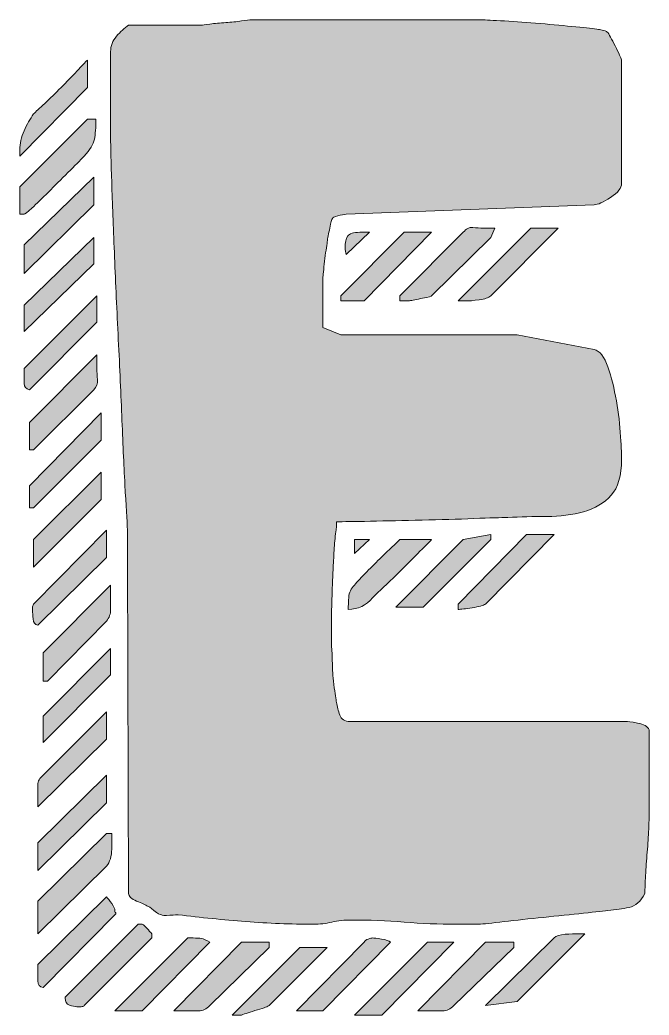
# Model space of a CAD drawing. Header units: inches. Extents: x 61 to 439, y -460 to -39.
# Drawn here: x 303.1 to 366.9, y -449.7 to -348.9 of the extents above; entities that cross this region are included whole.
import ezdxf

# ---------------------------------------------------------------- set-up
doc = ezdxf.new("R2010")
doc.units = ezdxf.units.IN
doc.header["$MEASUREMENT"] = 0
doc.layers.add('Layer 1', color=7, linetype='Continuous')

# ---------------------------------------------------------------- blocks, each defined once
blk = doc.blocks.new('block 3')
at = {"layer": 'Layer 1', "true_color": 0x0b0b0b}
h = blk.add_hatch(color=28, dxfattribs=at)
h.dxf.hatch_style = 2
edge = h.paths.add_edge_path()
edge.add_spline(control_points=[(309.97, -355.74), (309.97, -355.74), (303.12, -362.69), (303.12, -362.69), (303.12, -362.69), (303.12, -362.05), (303.12, -362.05), (303.12, -361.41), (303.26, -360.77), (303.55, -360.12), (303.84, -359.48), (304.16, -358.91), (304.51, -358.41), (304.73, -358.2), (305.1, -357.84), (305.64, -357.34), (306.17, -356.84), (306.72, -356.31), (307.3, -355.74), (307.87, -355.17), (308.4, -354.61), (308.9, -354.08), (309.4, -353.54), (309.76, -353.17), (309.97, -352.96), (309.97, -352.96), (309.97, -355.74), (309.97, -355.74)], knot_values=[0, 0, 0, 0, 1, 1, 1, 2, 2, 2, 3, 3, 3, 4, 4, 4, 5, 5, 5, 6, 6, 6, 7, 7, 7, 8, 8, 8, 9, 9, 9, 9], degree=3, periodic=1)
edge = h.paths.add_edge_path()
edge.add_spline(control_points=[(309.97, -358.95), (309.97, -358.95), (310.83, -358.95), (310.83, -358.95), (310.83, -359.8), (310.77, -360.48), (310.67, -360.98), (310.56, -361.48), (310.22, -362.05), (309.65, -362.69), (309.22, -363.12), (308.67, -363.67), (307.99, -364.35), (307.31, -365.03), (306.65, -365.69), (306.01, -366.33), (305.37, -366.97), (304.82, -367.51), (304.35, -367.94), (303.89, -368.36), (303.62, -368.58), (303.55, -368.58), (303.55, -368.58), (303.12, -368.58), (303.12, -368.58), (303.12, -368.58), (303.12, -365.8), (303.12, -365.8), (303.12, -365.8), (309.97, -358.95), (309.97, -358.95)], knot_values=[0, 0, 0, 0, 1, 1, 1, 2, 2, 2, 3, 3, 3, 4, 4, 4, 5, 5, 5, 6, 6, 6, 7, 7, 7, 8, 8, 8, 9, 9, 9, 10, 10, 10, 10], degree=3, periodic=1)
h.paths.add_polyline_path([(310.61, -364.83), (310.61, -367.61), (303.55, -374.57), (303.55, -371.68)])
h.paths.add_polyline_path([(310.61, -370.93), (310.61, -373.61), (303.55, -380.45), (303.55, -377.78)])
edge = h.paths.add_edge_path()
edge.add_spline(control_points=[(303.55, -384.2), (303.55, -384.2), (310.93, -376.82), (310.93, -376.82), (310.93, -376.82), (310.93, -379.49), (310.93, -379.49), (310.93, -379.49), (304.09, -386.34), (304.09, -386.34), (303.73, -386.27), (303.55, -386.05), (303.55, -385.7), (303.55, -385.34), (303.55, -385.06), (303.55, -384.84), (303.55, -384.84), (303.55, -384.2), (303.55, -384.2)], knot_values=[0, 0, 0, 0, 1, 1, 1, 2, 2, 2, 3, 3, 3, 4, 4, 4, 5, 5, 5, 6, 6, 6, 6], degree=3, periodic=1)
edge = h.paths.add_edge_path()
edge.add_spline(control_points=[(310.93, -382.81), (310.93, -382.81), (310.93, -384.2), (310.93, -384.2), (310.93, -384.56), (310.95, -384.93), (310.99, -385.32), (311.02, -385.72), (310.9, -386.05), (310.61, -386.34), (310.61, -386.34), (304.51, -392.44), (304.51, -392.44), (304.51, -392.44), (304.09, -392.44), (304.09, -392.44), (304.09, -392.44), (304.09, -389.66), (304.09, -389.66), (304.09, -389.66), (310.93, -382.81), (310.93, -382.81)], knot_values=[0, 0, 0, 0, 1, 1, 1, 2, 2, 2, 3, 3, 3, 4, 4, 4, 5, 5, 5, 6, 6, 6, 7, 7, 7, 7], degree=3, periodic=1)
h.paths.add_polyline_path([(311.36, -388.69), (311.36, -391.47), (304.51, -398.32), (304.09, -398.32), (304.09, -396.08)])
edge = h.paths.add_edge_path()
edge.add_spline(control_points=[(304.41, -408.38), (304.41, -408.31), (304.44, -408.2), (304.51, -408.06), (304.51, -408.06), (311.9, -400.57), (311.9, -400.57), (311.9, -400.57), (311.9, -403.35), (311.9, -403.35), (311.9, -403.35), (304.94, -410.2), (304.94, -410.2), (304.66, -410.13), (304.49, -409.92), (304.46, -409.56), (304.42, -409.2), (304.41, -408.92), (304.41, -408.7), (304.41, -408.7), (304.41, -408.38), (304.41, -408.38)], knot_values=[0, 0, 0, 0, 1, 1, 1, 2, 2, 2, 3, 3, 3, 4, 4, 4, 5, 5, 5, 6, 6, 6, 7, 7, 7, 7], degree=3, periodic=1)
h.paths.add_polyline_path([(311.36, -394.69), (311.36, -397.47), (304.51, -404.31), (304.51, -401.53)])
edge = h.paths.add_edge_path()
edge.add_spline(control_points=[(311.9, -421.75), (311.9, -421.75), (304.94, -428.6), (304.94, -428.6), (304.94, -428.6), (304.94, -427.43), (304.94, -427.43), (304.94, -427.07), (304.94, -426.71), (304.94, -426.36), (304.94, -426), (305.12, -425.68), (305.48, -425.39), (305.48, -425.39), (311.9, -418.97), (311.9, -418.97), (311.9, -418.97), (311.9, -421.75), (311.9, -421.75)], knot_values=[0, 0, 0, 0, 1, 1, 1, 2, 2, 2, 3, 3, 3, 4, 4, 4, 5, 5, 5, 6, 6, 6, 6], degree=3, periodic=1)
h.paths.add_polyline_path([(311.9, -425.39), (311.9, -428.18), (304.94, -435.02), (304.94, -432.24)])
edge = h.paths.add_edge_path()
edge.add_spline(control_points=[(311.9, -431.28), (311.9, -431.28), (312.43, -431.28), (312.43, -431.28), (312.43, -431.64), (312.43, -432.17), (312.43, -432.88), (312.43, -433.6), (312.25, -434.17), (311.9, -434.59), (311.9, -434.59), (304.94, -441.44), (304.94, -441.44), (304.94, -441.44), (304.94, -438.13), (304.94, -438.13), (304.94, -438.13), (311.9, -431.28), (311.9, -431.28)], knot_values=[0, 0, 0, 0, 1, 1, 1, 2, 2, 2, 3, 3, 3, 4, 4, 4, 5, 5, 5, 6, 6, 6, 6], degree=3, periodic=1)
edge = h.paths.add_edge_path()
edge.add_spline(control_points=[(304.94, -444.55), (304.94, -444.55), (311.9, -437.7), (311.9, -437.7), (312.04, -437.84), (312.22, -438.07), (312.43, -438.39), (312.65, -438.71), (312.75, -438.95), (312.75, -439.09), (312.75, -439.09), (312.75, -439.2), (312.75, -439.2), (312.75, -439.27), (312.77, -439.3), (312.81, -439.3), (312.84, -439.3), (312.86, -439.34), (312.86, -439.41), (312.86, -439.41), (312.75, -439.52), (312.75, -439.52), (312.75, -439.52), (305.48, -446.9), (305.48, -446.9), (305.12, -446.83), (304.94, -446.6), (304.94, -446.2), (304.94, -445.81), (304.94, -445.54), (304.94, -445.4), (304.94, -445.4), (304.94, -444.55), (304.94, -444.55)], knot_values=[0, 0, 0, 0, 1, 1, 1, 2, 2, 2, 3, 3, 3, 4, 4, 4, 5, 5, 5, 6, 6, 6, 7, 7, 7, 8, 8, 8, 9, 9, 9, 10, 10, 10, 11, 11, 11, 11], degree=3, periodic=1)
edge = h.paths.add_edge_path()
edge.add_spline(control_points=[(312.32, -406.13), (312.32, -406.13), (312.32, -407.42), (312.32, -407.42), (312.32, -407.85), (312.32, -408.26), (312.32, -408.65), (312.32, -409.04), (312.18, -409.42), (311.9, -409.77), (311.9, -409.77), (305.91, -415.87), (305.91, -415.87), (305.91, -415.87), (305.48, -415.87), (305.48, -415.87), (305.48, -415.87), (305.48, -412.98), (305.48, -412.98), (305.48, -412.98), (312.32, -406.13), (312.32, -406.13)], knot_values=[0, 0, 0, 0, 1, 1, 1, 2, 2, 2, 3, 3, 3, 4, 4, 4, 5, 5, 5, 6, 6, 6, 7, 7, 7, 7], degree=3, periodic=1)
h.paths.add_polyline_path([(312.32, -412.55), (312.32, -415.23), (305.48, -422.08), (305.48, -419.4)])
edge = h.paths.add_edge_path()
edge.add_spline(control_points=[(307.72, -447.86), (307.72, -447.86), (315.11, -440.48), (315.11, -440.48), (315.11, -440.48), (315.32, -440.48), (315.32, -440.48), (315.32, -440.48), (315.53, -440.48), (315.53, -440.48), (315.68, -440.55), (315.84, -440.69), (316.02, -440.91), (316.19, -441.12), (316.35, -441.3), (316.5, -441.44), (316.5, -441.44), (316.5, -441.55), (316.5, -441.55), (316.5, -441.55), (316.5, -441.87), (316.5, -441.87), (316.5, -441.87), (309.65, -448.72), (309.65, -448.72), (309.58, -448.79), (309.47, -448.83), (309.33, -448.83), (309.33, -448.83), (308.9, -448.83), (308.9, -448.83), (308.69, -448.83), (308.44, -448.77), (308.15, -448.66), (307.87, -448.56), (307.72, -448.33), (307.72, -447.97), (307.72, -447.97), (307.72, -447.86), (307.72, -447.86)], knot_values=[0, 0, 0, 0, 1, 1, 1, 2, 2, 2, 3, 3, 3, 4, 4, 4, 5, 5, 5, 6, 6, 6, 7, 7, 7, 8, 8, 8, 9, 9, 9, 10, 10, 10, 11, 11, 11, 12, 12, 12, 13, 13, 13, 13], degree=3, periodic=1)
edge = h.paths.add_edge_path()
edge.add_spline(control_points=[(314.04, -400.57), (313.96, -399.57), (313.88, -398.04), (313.77, -395.97), (313.66, -393.9), (313.55, -391.57), (313.45, -388.96), (313.34, -386.36), (313.22, -383.61), (313.07, -380.72), (312.93, -377.83), (312.81, -375.07), (312.7, -372.43), (312.59, -369.79), (312.5, -367.44), (312.43, -365.37), (312.36, -363.3), (312.32, -361.77), (312.32, -360.77), (312.32, -360.77), (312.32, -356.38), (312.32, -356.38), (312.32, -356.38), (312.32, -352.1), (312.32, -352.1), (312.32, -351.53), (312.52, -351.01), (312.91, -350.55), (313.31, -350.09), (313.72, -349.71), (314.14, -349.43), (314.14, -349.43), (321.53, -349.43), (321.53, -349.43), (321.6, -349.43), (321.88, -349.39), (322.38, -349.32), (322.88, -349.25), (323.42, -349.19), (323.99, -349.16), (324.56, -349.12), (325.09, -349.07), (325.59, -349), (326.09, -348.93), (326.41, -348.89), (326.56, -348.89), (326.56, -348.89), (338.75, -348.89), (338.75, -348.89), (338.75, -348.89), (349.88, -348.89), (349.88, -348.89), (350.31, -348.89), (351.09, -348.93), (352.23, -349), (353.38, -349.07), (354.59, -349.16), (355.87, -349.26), (357.16, -349.37), (358.35, -349.48), (359.46, -349.59), (360.56, -349.69), (361.33, -349.78), (361.76, -349.85), (361.9, -349.85), (362.08, -349.89), (362.29, -349.96), (362.51, -350.03), (362.65, -350.1), (362.72, -350.17), (362.93, -350.53), (363.22, -351.07), (363.58, -351.78), (363.93, -352.49), (364.11, -352.89), (364.11, -352.96), (364.11, -352.96), (364.11, -365.47), (364.11, -365.47), (364.11, -365.9), (363.74, -366.37), (362.99, -366.87), (362.24, -367.37), (361.69, -367.61), (361.33, -367.61), (361.33, -367.61), (336.18, -368.58), (336.18, -368.58), (335.97, -368.58), (335.69, -368.63), (335.33, -368.74), (334.97, -368.84), (334.79, -368.93), (334.79, -369.01), (334.72, -369.08), (334.63, -369.4), (334.53, -369.97), (334.42, -370.54), (334.33, -371), (334.26, -371.36), (334.26, -371.57), (334.22, -371.86), (334.15, -372.22), (334.08, -372.57), (334.03, -372.95), (333.99, -373.34), (333.96, -373.73), (333.92, -374.09), (333.89, -374.41), (333.85, -374.73), (333.83, -374.93), (333.83, -375), (333.83, -375), (333.83, -377.99), (333.83, -377.99), (333.83, -377.99), (333.83, -380.03), (333.83, -380.03), (333.83, -380.03), (335.65, -380.77), (335.65, -380.77), (335.65, -380.77), (353.52, -380.77), (353.52, -380.77), (353.52, -380.77), (361.33, -382.27), (361.33, -382.27), (361.9, -382.42), (362.36, -383.01), (362.72, -384.04), (363.08, -385.07), (363.36, -386.22), (363.58, -387.46), (363.79, -388.71), (363.93, -389.92), (364.01, -391.1), (364.07, -392.28), (364.11, -393.04), (364.11, -393.4), (364.11, -395.04), (363.75, -396.26), (363.04, -397.04), (362.33, -397.82), (361.4, -398.38), (360.26, -398.7), (359.12, -399.02), (357.87, -399.18), (356.52, -399.18), (355.16, -399.18), (353.84, -399.22), (352.56, -399.29), (351.91, -399.29), (350.77, -399.32), (349.13, -399.39), (347.49, -399.46), (345.74, -399.52), (343.89, -399.55), (342.03, -399.59), (340.29, -399.63), (338.65, -399.66), (337.01, -399.7), (335.87, -399.71), (335.22, -399.71), (335.22, -399.93), (335.19, -400.34), (335.12, -400.94), (335.04, -401.55), (334.99, -402.19), (334.95, -402.87), (334.92, -403.55), (334.88, -404.21), (334.85, -404.85), (334.81, -405.49), (334.79, -405.92), (334.79, -406.13), (334.79, -406.28), (334.78, -406.87), (334.74, -407.9), (334.7, -408.93), (334.69, -409.74), (334.69, -410.31), (334.69, -410.59), (334.69, -410.95), (334.69, -411.38), (334.69, -411.8), (334.7, -412.23), (334.74, -412.66), (334.78, -413.09), (334.79, -413.62), (334.79, -414.27), (334.79, -414.62), (334.85, -415.27), (334.95, -416.19), (335.06, -417.12), (335.15, -417.73), (335.22, -418.01), (335.29, -418.44), (335.4, -418.87), (335.54, -419.29), (335.69, -419.72), (336.04, -419.94), (336.61, -419.94), (336.61, -419.94), (364.54, -419.94), (364.54, -419.94), (364.68, -419.94), (365.08, -419.99), (365.72, -420.1), (366.36, -420.2), (366.75, -420.44), (366.89, -420.79), (366.89, -420.79), (366.89, -425.18), (366.89, -425.18), (366.89, -425.18), (366.89, -429.57), (366.89, -429.57), (366.89, -429.85), (366.88, -430.37), (366.84, -431.12), (366.8, -431.87), (366.75, -432.65), (366.68, -433.47), (366.61, -434.29), (366.55, -435.08), (366.52, -435.83), (366.48, -436.57), (366.47, -437.09), (366.47, -437.38), (366.04, -438.16), (365.5, -438.63), (364.86, -438.77), (364.22, -438.91), (363.51, -439.02), (362.72, -439.09), (362.08, -439.16), (361.1, -439.27), (359.78, -439.41), (358.46, -439.55), (357.08, -439.69), (355.66, -439.84), (354.23, -439.98), (352.93, -440.12), (351.75, -440.27), (350.58, -440.41), (349.81, -440.48), (349.45, -440.48), (349.45, -440.48), (347.31, -440.48), (347.31, -440.48), (345.6, -440.48), (343.85, -440.41), (342.07, -440.27), (340.29, -440.12), (338.5, -440.05), (336.72, -440.05), (336.01, -440.05), (335.35, -440.12), (334.74, -440.27), (334.13, -440.41), (333.51, -440.48), (332.87, -440.48), (330.58, -440.48), (328.3, -440.39), (326.02, -440.21), (323.74, -440.03), (321.45, -439.8), (319.17, -439.52), (319.1, -439.52), (318.82, -439.53), (318.32, -439.57), (317.82, -439.61), (317.53, -439.59), (317.46, -439.52), (317.32, -439.52), (317.07, -439.38), (316.71, -439.09), (316.35, -438.8), (316.14, -438.66), (316.07, -438.66), (315.86, -438.52), (315.48, -438.34), (314.95, -438.13), (314.41, -437.91), (314.14, -437.66), (314.14, -437.38), (314.14, -437.38), (314.04, -403.35), (314.04, -403.35), (314.04, -403.35), (314.04, -400.57), (314.04, -400.57)], knot_values=[0, 0, 0, 0, 1, 1, 1, 2, 2, 2, 3, 3, 3, 4, 4, 4, 5, 5, 5, 6, 6, 6, 7, 7, 7, 8, 8, 8, 9, 9, 9, 10, 10, 10, 11, 11, 11, 12, 12, 12, 13, 13, 13, 14, 14, 14, 15, 15, 15, 16, 16, 16, 17, 17, 17, 18, 18, 18, 19, 19, 19, 20, 20, 20, 21, 21, 21, 22, 22, 22, 23, 23, 23, 24, 24, 24, 25, 25, 25, 26, 26, 26, 27, 27, 27, 28, 28, 28, 29, 29, 29, 30, 30, 30, 31, 31, 31, 32, 32, 32, 33, 33, 33, 34, 34, 34, 35, 35, 35, 36, 36, 36, 37, 37, 37, 38, 38, 38, 39, 39, 39, 40, 40, 40, 41, 41, 41, 42, 42, 42, 43, 43, 43, 44, 44, 44, 45, 45, 45, 46, 46, 46, 47, 47, 47, 48, 48, 48, 49, 49, 49, 50, 50, 50, 51, 51, 51, 52, 52, 52, 53, 53, 53, 54, 54, 54, 55, 55, 55, 56, 56, 56, 57, 57, 57, 58, 58, 58, 59, 59, 59, 60, 60, 60, 61, 61, 61, 62, 62, 62, 63, 63, 63, 64, 64, 64, 65, 65, 65, 66, 66, 66, 67, 67, 67, 68, 68, 68, 69, 69, 69, 70, 70, 70, 71, 71, 71, 72, 72, 72, 73, 73, 73, 74, 74, 74, 75, 75, 75, 76, 76, 76, 77, 77, 77, 78, 78, 78, 79, 79, 79, 80, 80, 80, 81, 81, 81, 82, 82, 82, 83, 83, 83, 84, 84, 84, 85, 85, 85, 86, 86, 86, 87, 87, 87, 88, 88, 88, 89, 89, 89, 90, 90, 90, 91, 91, 91, 92, 92, 92, 93, 93, 93, 94, 94, 94, 95, 95, 95, 96, 96, 96, 97, 97, 97, 97], degree=3, periodic=1)
edge = h.paths.add_edge_path()
edge.add_spline(control_points=[(320.67, -441.87), (321.03, -441.87), (321.31, -441.89), (321.53, -441.92), (321.74, -441.96), (322.03, -442.08), (322.38, -442.3), (322.38, -442.3), (315.53, -449.25), (315.53, -449.25), (315.53, -449.25), (312.75, -449.25), (312.75, -449.25), (312.75, -449.25), (320.14, -441.87), (320.14, -441.87), (320.14, -441.87), (320.67, -441.87), (320.67, -441.87)], knot_values=[0, 0, 0, 0, 1, 1, 1, 2, 2, 2, 3, 3, 3, 4, 4, 4, 5, 5, 5, 6, 6, 6, 6], degree=3, periodic=1)
edge = h.paths.add_edge_path()
edge.add_spline(control_points=[(328.38, -442.3), (328.38, -442.3), (328.38, -442.83), (328.38, -442.83), (328.38, -442.83), (322.38, -448.72), (322.38, -448.72), (322.03, -449.08), (321.65, -449.25), (321.26, -449.25), (320.87, -449.25), (320.49, -449.25), (320.14, -449.25), (320.14, -449.25), (318.74, -449.25), (318.74, -449.25), (318.74, -449.25), (325.59, -442.3), (325.59, -442.3), (325.59, -442.3), (328.38, -442.3), (328.38, -442.3)], knot_values=[0, 0, 0, 0, 1, 1, 1, 2, 2, 2, 3, 3, 3, 4, 4, 4, 5, 5, 5, 6, 6, 6, 7, 7, 7, 7], degree=3, periodic=1)
edge = h.paths.add_edge_path()
edge.add_spline(control_points=[(334.26, -442.83), (334.26, -442.83), (328.38, -448.72), (328.38, -448.72), (328.3, -448.79), (327.91, -448.93), (327.2, -449.15), (326.48, -449.36), (325.95, -449.54), (325.59, -449.68), (325.59, -449.68), (325.17, -449.68), (325.17, -449.68), (325.17, -449.68), (324.63, -449.68), (324.63, -449.68), (324.63, -449.68), (331.48, -442.83), (331.48, -442.83), (331.48, -442.83), (334.26, -442.83), (334.26, -442.83)], knot_values=[0, 0, 0, 0, 1, 1, 1, 2, 2, 2, 3, 3, 3, 4, 4, 4, 5, 5, 5, 6, 6, 6, 7, 7, 7, 7], degree=3, periodic=1)
edge = h.paths.add_edge_path()
edge.add_spline(control_points=[(338.86, -441.87), (339, -441.87), (339.3, -441.91), (339.77, -441.98), (340.23, -442.05), (340.53, -442.16), (340.68, -442.3), (340.68, -442.3), (333.83, -449.25), (333.83, -449.25), (333.83, -449.25), (331.16, -449.25), (331.16, -449.25), (331.16, -449.25), (338, -442.3), (338, -442.3), (338.07, -442.16), (338.22, -442.05), (338.43, -441.98), (338.65, -441.91), (338.79, -441.87), (338.86, -441.87)], knot_values=[0, 0, 0, 0, 1, 1, 1, 2, 2, 2, 3, 3, 3, 4, 4, 4, 5, 5, 5, 6, 6, 6, 7, 7, 7, 7], degree=3, periodic=1)
h.paths.add_polyline_path([(342.07, -370.4), (344.85, -370.4), (338, -377.35), (335.65, -377.35), (335.65, -376.82)])
edge = h.paths.add_edge_path()
edge.add_spline(control_points=[(338.54, -370.4), (338.54, -370.4), (336.18, -372.64), (336.18, -372.64), (336.18, -372.57), (336.17, -372.47), (336.13, -372.32), (336.09, -372.18), (336.08, -372.07), (336.08, -372), (336.08, -371.43), (336.17, -371.02), (336.35, -370.77), (336.52, -370.52), (336.93, -370.4), (337.58, -370.4), (337.58, -370.4), (338.54, -370.4), (338.54, -370.4)], knot_values=[0, 0, 0, 0, 1, 1, 1, 2, 2, 2, 3, 3, 3, 4, 4, 4, 5, 5, 5, 6, 6, 6, 6], degree=3, periodic=1)
edge = h.paths.add_edge_path()
edge.add_spline(control_points=[(344.85, -401.53), (344.64, -401.75), (344.25, -402.14), (343.67, -402.71), (343.1, -403.28), (342.5, -403.89), (341.86, -404.53), (341.21, -405.17), (340.61, -405.76), (340.04, -406.29), (339.47, -406.83), (339.07, -407.2), (338.86, -407.42), (338.22, -408.2), (337.4, -408.59), (336.4, -408.59), (336.4, -408.24), (336.42, -407.83), (336.45, -407.36), (336.49, -406.9), (336.68, -406.49), (337.04, -406.13), (337.32, -405.78), (337.74, -405.33), (338.27, -404.8), (338.81, -404.26), (339.3, -403.76), (339.77, -403.3), (340.23, -402.84), (340.86, -402.25), (341.64, -401.53), (341.64, -401.53), (344.85, -401.53), (344.85, -401.53)], knot_values=[0, 0, 0, 0, 1, 1, 1, 2, 2, 2, 3, 3, 3, 4, 4, 4, 5, 5, 5, 6, 6, 6, 7, 7, 7, 8, 8, 8, 9, 9, 9, 10, 10, 10, 11, 11, 11, 11], degree=3, periodic=1)
h.paths.add_polyline_path([(338.54, -401.53), (337.04, -402.92), (337.04, -401.53)])
h.paths.add_polyline_path([(347.1, -442.3), (339.82, -449.68), (337.04, -449.68), (344.42, -442.3)])
h.paths.add_polyline_path([(350.84, -401), (350.84, -401.53), (344, -408.38), (341.21, -408.38), (348.06, -401.53)])
edge = h.paths.add_edge_path()
edge.add_spline(control_points=[(348.06, -370.4), (348.35, -370.04), (348.67, -369.88), (349.03, -369.91), (349.38, -369.95), (349.74, -369.97), (350.1, -369.97), (350.1, -369.97), (351.27, -369.97), (351.27, -369.97), (351.27, -369.97), (350.84, -370.93), (350.84, -370.93), (350.84, -370.93), (344.85, -376.82), (344.85, -376.82), (344.85, -376.89), (344.55, -376.98), (343.94, -377.08), (343.34, -377.19), (342.89, -377.28), (342.61, -377.35), (342.61, -377.35), (341.64, -377.35), (341.64, -377.35), (341.64, -377.35), (341.64, -376.82), (341.64, -376.82), (341.64, -376.82), (348.06, -370.4), (348.06, -370.4)], knot_values=[0, 0, 0, 0, 1, 1, 1, 2, 2, 2, 3, 3, 3, 4, 4, 4, 5, 5, 5, 6, 6, 6, 7, 7, 7, 8, 8, 8, 9, 9, 9, 10, 10, 10, 10], degree=3, periodic=1)
edge = h.paths.add_edge_path()
edge.add_spline(control_points=[(353.2, -442.3), (353.2, -442.3), (353.2, -442.83), (353.2, -442.83), (353.2, -442.83), (347.1, -448.72), (347.1, -448.72), (346.74, -449.08), (346.37, -449.25), (345.98, -449.25), (345.58, -449.25), (345.21, -449.25), (344.85, -449.25), (344.85, -449.25), (343.46, -449.25), (343.46, -449.25), (343.46, -449.25), (350.31, -442.3), (350.31, -442.3), (350.31, -442.3), (353.2, -442.3), (353.2, -442.3)], knot_values=[0, 0, 0, 0, 1, 1, 1, 2, 2, 2, 3, 3, 3, 4, 4, 4, 5, 5, 5, 6, 6, 6, 7, 7, 7, 7], degree=3, periodic=1)
edge = h.paths.add_edge_path()
edge.add_spline(control_points=[(357.69, -369.97), (357.69, -369.97), (350.84, -376.82), (350.84, -376.82), (350.63, -377.03), (350.24, -377.17), (349.67, -377.24), (349.1, -377.32), (348.63, -377.35), (348.28, -377.35), (348.28, -377.35), (347.53, -377.35), (347.53, -377.35), (347.53, -377.35), (354.91, -369.97), (354.91, -369.97), (354.91, -369.97), (357.69, -369.97), (357.69, -369.97)], knot_values=[0, 0, 0, 0, 1, 1, 1, 2, 2, 2, 3, 3, 3, 4, 4, 4, 5, 5, 5, 6, 6, 6, 6], degree=3, periodic=1)
edge = h.paths.add_edge_path()
edge.add_spline(control_points=[(354.48, -401), (354.48, -401), (357.26, -401), (357.26, -401), (357.26, -401), (350.31, -408.06), (350.31, -408.06), (350.1, -408.2), (349.65, -408.33), (348.97, -408.43), (348.29, -408.54), (347.81, -408.59), (347.53, -408.59), (347.53, -408.59), (347.53, -408.06), (347.53, -408.06), (347.53, -408.06), (354.48, -401), (354.48, -401)], knot_values=[0, 0, 0, 0, 1, 1, 1, 2, 2, 2, 3, 3, 3, 4, 4, 4, 5, 5, 5, 6, 6, 6, 6], degree=3, periodic=1)
edge = h.paths.add_edge_path()
edge.add_spline(control_points=[(360.37, -441.44), (360.37, -441.44), (353.52, -448.29), (353.52, -448.29), (353.52, -448.29), (350.31, -448.72), (350.31, -448.72), (350.31, -448.72), (357.26, -441.87), (357.26, -441.87), (357.48, -441.66), (357.85, -441.53), (358.39, -441.5), (358.92, -441.46), (359.37, -441.44), (359.72, -441.44), (359.72, -441.44), (360.37, -441.44), (360.37, -441.44)], knot_values=[0, 0, 0, 0, 1, 1, 1, 2, 2, 2, 3, 3, 3, 4, 4, 4, 5, 5, 5, 6, 6, 6, 6], degree=3, periodic=1)
at = {"layer": 'Layer 1', "lineweight": 0}
for points in [[(310.61, -364.83), (310.61, -367.61), (303.55, -374.57), (303.55, -371.68), (310.61, -364.83)], [(342.07, -370.4), (344.85, -370.4), (338, -377.35), (335.65, -377.35), (335.65, -376.82), (342.07, -370.4)], [(310.61, -370.93), (310.61, -373.61), (303.55, -380.45), (303.55, -377.78), (310.61, -370.93)], [(311.36, -388.69), (311.36, -391.47), (304.51, -398.32), (304.09, -398.32), (304.09, -396.08), (311.36, -388.69)], [(311.36, -394.69), (311.36, -397.47), (304.51, -404.31), (304.51, -401.53), (311.36, -394.69)], [(350.84, -401), (350.84, -401.53), (344, -408.38), (341.21, -408.38), (348.06, -401.53), (350.84, -401)], [(338.54, -401.53), (337.04, -402.92), (337.04, -401.53), (338.54, -401.53)], [(312.32, -412.55), (312.32, -415.23), (305.48, -422.08), (305.48, -419.4), (312.32, -412.55)], [(311.9, -425.39), (311.9, -428.18), (304.94, -435.02), (304.94, -432.24), (311.9, -425.39)], [(347.1, -442.3), (339.82, -449.68), (337.04, -449.68), (344.42, -442.3), (347.1, -442.3)]]:
    blk.add_lwpolyline(points, dxfattribs=at)
for points, knots in [([(314.04, -400.57), (313.96, -399.57), (313.88, -398.04), (313.77, -395.97), (313.66, -393.9), (313.55, -391.57), (313.45, -388.96), (313.34, -386.36), (313.22, -383.61), (313.07, -380.72), (312.93, -377.83), (312.81, -375.07), (312.7, -372.43), (312.59, -369.79), (312.5, -367.44), (312.43, -365.37), (312.36, -363.3), (312.32, -361.77), (312.32, -360.77), (312.32, -360.77), (312.32, -356.38), (312.32, -356.38), (312.32, -356.38), (312.32, -352.1), (312.32, -352.1), (312.32, -351.53), (312.52, -351.01), (312.91, -350.55), (313.31, -350.09), (313.72, -349.71), (314.14, -349.43), (314.14, -349.43), (321.53, -349.43), (321.53, -349.43), (321.6, -349.43), (321.88, -349.39), (322.38, -349.32), (322.88, -349.25), (323.42, -349.19), (323.99, -349.16), (324.56, -349.12), (325.09, -349.07), (325.59, -349), (326.09, -348.93), (326.41, -348.89), (326.56, -348.89), (326.56, -348.89), (338.75, -348.89), (338.75, -348.89), (338.75, -348.89), (349.88, -348.89), (349.88, -348.89), (350.31, -348.89), (351.09, -348.93), (352.23, -349), (353.38, -349.07), (354.59, -349.16), (355.87, -349.26), (357.16, -349.37), (358.35, -349.48), (359.46, -349.59), (360.56, -349.69), (361.33, -349.78), (361.76, -349.85), (361.9, -349.85), (362.08, -349.89), (362.29, -349.96), (362.51, -350.03), (362.65, -350.1), (362.72, -350.17), (362.93, -350.53), (363.22, -351.07), (363.58, -351.78), (363.93, -352.49), (364.11, -352.89), (364.11, -352.96), (364.11, -352.96), (364.11, -365.47), (364.11, -365.47), (364.11, -365.9), (363.74, -366.37), (362.99, -366.87), (362.24, -367.37), (361.69, -367.61), (361.33, -367.61), (361.33, -367.61), (336.18, -368.58), (336.18, -368.58), (335.97, -368.58), (335.69, -368.63), (335.33, -368.74), (334.97, -368.84), (334.79, -368.93), (334.79, -369.01), (334.72, -369.08), (334.63, -369.4), (334.53, -369.97), (334.42, -370.54), (334.33, -371), (334.26, -371.36), (334.26, -371.57), (334.22, -371.86), (334.15, -372.22), (334.08, -372.57), (334.03, -372.95), (333.99, -373.34), (333.96, -373.73), (333.92, -374.09), (333.89, -374.41), (333.85, -374.73), (333.83, -374.93), (333.83, -375), (333.83, -375), (333.83, -377.99), (333.83, -377.99), (333.83, -377.99), (333.83, -380.03), (333.83, -380.03), (333.83, -380.03), (335.65, -380.77), (335.65, -380.77), (335.65, -380.77), (353.52, -380.77), (353.52, -380.77), (353.52, -380.77), (361.33, -382.27), (361.33, -382.27), (361.9, -382.42), (362.36, -383.01), (362.72, -384.04), (363.08, -385.07), (363.36, -386.22), (363.58, -387.46), (363.79, -388.71), (363.93, -389.92), (364.01, -391.1), (364.07, -392.28), (364.11, -393.04), (364.11, -393.4), (364.11, -395.04), (363.75, -396.26), (363.04, -397.04), (362.33, -397.82), (361.4, -398.38), (360.26, -398.7), (359.12, -399.02), (357.87, -399.18), (356.52, -399.18), (355.16, -399.18), (353.84, -399.22), (352.56, -399.29), (351.91, -399.29), (350.77, -399.32), (349.13, -399.39), (347.49, -399.46), (345.74, -399.52), (343.89, -399.55), (342.03, -399.59), (340.29, -399.63), (338.65, -399.66), (337.01, -399.7), (335.87, -399.71), (335.22, -399.71), (335.22, -399.93), (335.19, -400.34), (335.12, -400.94), (335.04, -401.55), (334.99, -402.19), (334.95, -402.87), (334.92, -403.55), (334.88, -404.21), (334.85, -404.85), (334.81, -405.49), (334.79, -405.92), (334.79, -406.13), (334.79, -406.28), (334.78, -406.87), (334.74, -407.9), (334.7, -408.93), (334.69, -409.74), (334.69, -410.31), (334.69, -410.59), (334.69, -410.95), (334.69, -411.38), (334.69, -411.8), (334.7, -412.23), (334.74, -412.66), (334.78, -413.09), (334.79, -413.62), (334.79, -414.27), (334.79, -414.62), (334.85, -415.27), (334.95, -416.19), (335.06, -417.12), (335.15, -417.73), (335.22, -418.01), (335.29, -418.44), (335.4, -418.87), (335.54, -419.29), (335.69, -419.72), (336.04, -419.94), (336.61, -419.94), (336.61, -419.94), (364.54, -419.94), (364.54, -419.94), (364.68, -419.94), (365.08, -419.99), (365.72, -420.1), (366.36, -420.2), (366.75, -420.44), (366.89, -420.79), (366.89, -420.79), (366.89, -425.18), (366.89, -425.18), (366.89, -425.18), (366.89, -429.57), (366.89, -429.57), (366.89, -429.85), (366.88, -430.37), (366.84, -431.12), (366.8, -431.87), (366.75, -432.65), (366.68, -433.47), (366.61, -434.29), (366.55, -435.08), (366.52, -435.83), (366.48, -436.57), (366.47, -437.09), (366.47, -437.38), (366.04, -438.16), (365.5, -438.63), (364.86, -438.77), (364.22, -438.91), (363.51, -439.02), (362.72, -439.09), (362.08, -439.16), (361.1, -439.27), (359.78, -439.41), (358.46, -439.55), (357.08, -439.69), (355.66, -439.84), (354.23, -439.98), (352.93, -440.12), (351.75, -440.27), (350.58, -440.41), (349.81, -440.48), (349.45, -440.48), (349.45, -440.48), (347.31, -440.48), (347.31, -440.48), (345.6, -440.48), (343.85, -440.41), (342.07, -440.27), (340.29, -440.12), (338.5, -440.05), (336.72, -440.05), (336.01, -440.05), (335.35, -440.12), (334.74, -440.27), (334.13, -440.41), (333.51, -440.48), (332.87, -440.48), (330.58, -440.48), (328.3, -440.39), (326.02, -440.21), (323.74, -440.03), (321.45, -439.8), (319.17, -439.52), (319.1, -439.52), (318.82, -439.53), (318.32, -439.57), (317.82, -439.61), (317.53, -439.59), (317.46, -439.52), (317.32, -439.52), (317.07, -439.38), (316.71, -439.09), (316.35, -438.8), (316.14, -438.66), (316.07, -438.66), (315.86, -438.52), (315.48, -438.34), (314.95, -438.13), (314.41, -437.91), (314.14, -437.66), (314.14, -437.38), (314.14, -437.38), (314.04, -403.35), (314.04, -403.35), (314.04, -403.35), (314.04, -400.57), (314.04, -400.57)], [0, 0, 0, 0, 1, 1, 1, 2, 2, 2, 3, 3, 3, 4, 4, 4, 5, 5, 5, 6, 6, 6, 7, 7, 7, 8, 8, 8, 9, 9, 9, 10, 10, 10, 11, 11, 11, 12, 12, 12, 13, 13, 13, 14, 14, 14, 15, 15, 15, 16, 16, 16, 17, 17, 17, 18, 18, 18, 19, 19, 19, 20, 20, 20, 21, 21, 21, 22, 22, 22, 23, 23, 23, 24, 24, 24, 25, 25, 25, 26, 26, 26, 27, 27, 27, 28, 28, 28, 29, 29, 29, 30, 30, 30, 31, 31, 31, 32, 32, 32, 33, 33, 33, 34, 34, 34, 35, 35, 35, 36, 36, 36, 37, 37, 37, 38, 38, 38, 39, 39, 39, 40, 40, 40, 41, 41, 41, 42, 42, 42, 43, 43, 43, 44, 44, 44, 45, 45, 45, 46, 46, 46, 47, 47, 47, 48, 48, 48, 49, 49, 49, 50, 50, 50, 51, 51, 51, 52, 52, 52, 53, 53, 53, 54, 54, 54, 55, 55, 55, 56, 56, 56, 57, 57, 57, 58, 58, 58, 59, 59, 59, 60, 60, 60, 61, 61, 61, 62, 62, 62, 63, 63, 63, 64, 64, 64, 65, 65, 65, 66, 66, 66, 67, 67, 67, 68, 68, 68, 69, 69, 69, 70, 70, 70, 71, 71, 71, 72, 72, 72, 73, 73, 73, 74, 74, 74, 75, 75, 75, 76, 76, 76, 77, 77, 77, 78, 78, 78, 79, 79, 79, 80, 80, 80, 81, 81, 81, 82, 82, 82, 83, 83, 83, 84, 84, 84, 85, 85, 85, 86, 86, 86, 87, 87, 87, 88, 88, 88, 89, 89, 89, 90, 90, 90, 91, 91, 91, 92, 92, 92, 93, 93, 93, 94, 94, 94, 95, 95, 95, 96, 96, 96, 97, 97, 97, 97]), ([(309.97, -355.74), (309.97, -355.74), (303.12, -362.69), (303.12, -362.69), (303.12, -362.69), (303.12, -362.05), (303.12, -362.05), (303.12, -361.41), (303.26, -360.77), (303.55, -360.12), (303.84, -359.48), (304.16, -358.91), (304.51, -358.41), (304.73, -358.2), (305.1, -357.84), (305.64, -357.34), (306.17, -356.84), (306.72, -356.31), (307.3, -355.74), (307.87, -355.17), (308.4, -354.61), (308.9, -354.08), (309.4, -353.54), (309.76, -353.17), (309.97, -352.96), (309.97, -352.96), (309.97, -355.74), (309.97, -355.74)], [0, 0, 0, 0, 1, 1, 1, 2, 2, 2, 3, 3, 3, 4, 4, 4, 5, 5, 5, 6, 6, 6, 7, 7, 7, 8, 8, 8, 9, 9, 9, 9]), ([(309.97, -358.95), (309.97, -358.95), (310.83, -358.95), (310.83, -358.95), (310.83, -359.8), (310.77, -360.48), (310.67, -360.98), (310.56, -361.48), (310.22, -362.05), (309.65, -362.69), (309.22, -363.12), (308.67, -363.67), (307.99, -364.35), (307.31, -365.03), (306.65, -365.69), (306.01, -366.33), (305.37, -366.97), (304.82, -367.51), (304.35, -367.94), (303.89, -368.36), (303.62, -368.58), (303.55, -368.58), (303.55, -368.58), (303.12, -368.58), (303.12, -368.58), (303.12, -368.58), (303.12, -365.8), (303.12, -365.8), (303.12, -365.8), (309.97, -358.95), (309.97, -358.95)], [0, 0, 0, 0, 1, 1, 1, 2, 2, 2, 3, 3, 3, 4, 4, 4, 5, 5, 5, 6, 6, 6, 7, 7, 7, 8, 8, 8, 9, 9, 9, 10, 10, 10, 10]), ([(348.06, -370.4), (348.35, -370.04), (348.67, -369.88), (349.03, -369.91), (349.38, -369.95), (349.74, -369.97), (350.1, -369.97), (350.1, -369.97), (351.27, -369.97), (351.27, -369.97), (351.27, -369.97), (350.84, -370.93), (350.84, -370.93), (350.84, -370.93), (344.85, -376.82), (344.85, -376.82), (344.85, -376.89), (344.55, -376.98), (343.94, -377.08), (343.34, -377.19), (342.89, -377.28), (342.61, -377.35), (342.61, -377.35), (341.64, -377.35), (341.64, -377.35), (341.64, -377.35), (341.64, -376.82), (341.64, -376.82), (341.64, -376.82), (348.06, -370.4), (348.06, -370.4)], [0, 0, 0, 0, 1, 1, 1, 2, 2, 2, 3, 3, 3, 4, 4, 4, 5, 5, 5, 6, 6, 6, 7, 7, 7, 8, 8, 8, 9, 9, 9, 10, 10, 10, 10]), ([(338.54, -370.4), (338.54, -370.4), (336.18, -372.64), (336.18, -372.64), (336.18, -372.57), (336.17, -372.47), (336.13, -372.32), (336.09, -372.18), (336.08, -372.07), (336.08, -372), (336.08, -371.43), (336.17, -371.02), (336.35, -370.77), (336.52, -370.52), (336.93, -370.4), (337.58, -370.4), (337.58, -370.4), (338.54, -370.4), (338.54, -370.4)], [0, 0, 0, 0, 1, 1, 1, 2, 2, 2, 3, 3, 3, 4, 4, 4, 5, 5, 5, 6, 6, 6, 6]), ([(357.69, -369.97), (357.69, -369.97), (350.84, -376.82), (350.84, -376.82), (350.63, -377.03), (350.24, -377.17), (349.67, -377.24), (349.1, -377.32), (348.63, -377.35), (348.28, -377.35), (348.28, -377.35), (347.53, -377.35), (347.53, -377.35), (347.53, -377.35), (354.91, -369.97), (354.91, -369.97), (354.91, -369.97), (357.69, -369.97), (357.69, -369.97)], [0, 0, 0, 0, 1, 1, 1, 2, 2, 2, 3, 3, 3, 4, 4, 4, 5, 5, 5, 6, 6, 6, 6]), ([(303.55, -384.2), (303.55, -384.2), (310.93, -376.82), (310.93, -376.82), (310.93, -376.82), (310.93, -379.49), (310.93, -379.49), (310.93, -379.49), (304.09, -386.34), (304.09, -386.34), (303.73, -386.27), (303.55, -386.05), (303.55, -385.7), (303.55, -385.34), (303.55, -385.06), (303.55, -384.84), (303.55, -384.84), (303.55, -384.2), (303.55, -384.2)], [0, 0, 0, 0, 1, 1, 1, 2, 2, 2, 3, 3, 3, 4, 4, 4, 5, 5, 5, 6, 6, 6, 6]), ([(310.93, -382.81), (310.93, -382.81), (310.93, -384.2), (310.93, -384.2), (310.93, -384.56), (310.95, -384.93), (310.99, -385.32), (311.02, -385.72), (310.9, -386.05), (310.61, -386.34), (310.61, -386.34), (304.51, -392.44), (304.51, -392.44), (304.51, -392.44), (304.09, -392.44), (304.09, -392.44), (304.09, -392.44), (304.09, -389.66), (304.09, -389.66), (304.09, -389.66), (310.93, -382.81), (310.93, -382.81)], [0, 0, 0, 0, 1, 1, 1, 2, 2, 2, 3, 3, 3, 4, 4, 4, 5, 5, 5, 6, 6, 6, 7, 7, 7, 7]), ([(304.41, -408.38), (304.41, -408.31), (304.44, -408.2), (304.51, -408.06), (304.51, -408.06), (311.9, -400.57), (311.9, -400.57), (311.9, -400.57), (311.9, -403.35), (311.9, -403.35), (311.9, -403.35), (304.94, -410.2), (304.94, -410.2), (304.66, -410.13), (304.49, -409.92), (304.46, -409.56), (304.42, -409.2), (304.41, -408.92), (304.41, -408.7), (304.41, -408.7), (304.41, -408.38), (304.41, -408.38)], [0, 0, 0, 0, 1, 1, 1, 2, 2, 2, 3, 3, 3, 4, 4, 4, 5, 5, 5, 6, 6, 6, 7, 7, 7, 7]), ([(354.48, -401), (354.48, -401), (357.26, -401), (357.26, -401), (357.26, -401), (350.31, -408.06), (350.31, -408.06), (350.1, -408.2), (349.65, -408.33), (348.97, -408.43), (348.29, -408.54), (347.81, -408.59), (347.53, -408.59), (347.53, -408.59), (347.53, -408.06), (347.53, -408.06), (347.53, -408.06), (354.48, -401), (354.48, -401)], [0, 0, 0, 0, 1, 1, 1, 2, 2, 2, 3, 3, 3, 4, 4, 4, 5, 5, 5, 6, 6, 6, 6]), ([(344.85, -401.53), (344.64, -401.75), (344.25, -402.14), (343.67, -402.71), (343.1, -403.28), (342.5, -403.89), (341.86, -404.53), (341.21, -405.17), (340.61, -405.76), (340.04, -406.29), (339.47, -406.83), (339.07, -407.2), (338.86, -407.42), (338.22, -408.2), (337.4, -408.59), (336.4, -408.59), (336.4, -408.24), (336.42, -407.83), (336.45, -407.36), (336.49, -406.9), (336.68, -406.49), (337.04, -406.13), (337.32, -405.78), (337.74, -405.33), (338.27, -404.8), (338.81, -404.26), (339.3, -403.76), (339.77, -403.3), (340.23, -402.84), (340.86, -402.25), (341.64, -401.53), (341.64, -401.53), (344.85, -401.53), (344.85, -401.53)], [0, 0, 0, 0, 1, 1, 1, 2, 2, 2, 3, 3, 3, 4, 4, 4, 5, 5, 5, 6, 6, 6, 7, 7, 7, 8, 8, 8, 9, 9, 9, 10, 10, 10, 11, 11, 11, 11]), ([(312.32, -406.13), (312.32, -406.13), (312.32, -407.42), (312.32, -407.42), (312.32, -407.85), (312.32, -408.26), (312.32, -408.65), (312.32, -409.04), (312.18, -409.42), (311.9, -409.77), (311.9, -409.77), (305.91, -415.87), (305.91, -415.87), (305.91, -415.87), (305.48, -415.87), (305.48, -415.87), (305.48, -415.87), (305.48, -412.98), (305.48, -412.98), (305.48, -412.98), (312.32, -406.13), (312.32, -406.13)], [0, 0, 0, 0, 1, 1, 1, 2, 2, 2, 3, 3, 3, 4, 4, 4, 5, 5, 5, 6, 6, 6, 7, 7, 7, 7]), ([(311.9, -421.75), (311.9, -421.75), (304.94, -428.6), (304.94, -428.6), (304.94, -428.6), (304.94, -427.43), (304.94, -427.43), (304.94, -427.07), (304.94, -426.71), (304.94, -426.36), (304.94, -426), (305.12, -425.68), (305.48, -425.39), (305.48, -425.39), (311.9, -418.97), (311.9, -418.97), (311.9, -418.97), (311.9, -421.75), (311.9, -421.75)], [0, 0, 0, 0, 1, 1, 1, 2, 2, 2, 3, 3, 3, 4, 4, 4, 5, 5, 5, 6, 6, 6, 6]), ([(311.9, -431.28), (311.9, -431.28), (312.43, -431.28), (312.43, -431.28), (312.43, -431.64), (312.43, -432.17), (312.43, -432.88), (312.43, -433.6), (312.25, -434.17), (311.9, -434.59), (311.9, -434.59), (304.94, -441.44), (304.94, -441.44), (304.94, -441.44), (304.94, -438.13), (304.94, -438.13), (304.94, -438.13), (311.9, -431.28), (311.9, -431.28)], [0, 0, 0, 0, 1, 1, 1, 2, 2, 2, 3, 3, 3, 4, 4, 4, 5, 5, 5, 6, 6, 6, 6]), ([(304.94, -444.55), (304.94, -444.55), (311.9, -437.7), (311.9, -437.7), (312.04, -437.84), (312.22, -438.07), (312.43, -438.39), (312.65, -438.71), (312.75, -438.95), (312.75, -439.09), (312.75, -439.09), (312.75, -439.2), (312.75, -439.2), (312.75, -439.27), (312.77, -439.3), (312.81, -439.3), (312.84, -439.3), (312.86, -439.34), (312.86, -439.41), (312.86, -439.41), (312.75, -439.52), (312.75, -439.52), (312.75, -439.52), (305.48, -446.9), (305.48, -446.9), (305.12, -446.83), (304.94, -446.6), (304.94, -446.2), (304.94, -445.81), (304.94, -445.54), (304.94, -445.4), (304.94, -445.4), (304.94, -444.55), (304.94, -444.55)], [0, 0, 0, 0, 1, 1, 1, 2, 2, 2, 3, 3, 3, 4, 4, 4, 5, 5, 5, 6, 6, 6, 7, 7, 7, 8, 8, 8, 9, 9, 9, 10, 10, 10, 11, 11, 11, 11]), ([(307.72, -447.86), (307.72, -447.86), (315.11, -440.48), (315.11, -440.48), (315.11, -440.48), (315.32, -440.48), (315.32, -440.48), (315.32, -440.48), (315.53, -440.48), (315.53, -440.48), (315.68, -440.55), (315.84, -440.69), (316.02, -440.91), (316.19, -441.12), (316.35, -441.3), (316.5, -441.44), (316.5, -441.44), (316.5, -441.55), (316.5, -441.55), (316.5, -441.55), (316.5, -441.87), (316.5, -441.87), (316.5, -441.87), (309.65, -448.72), (309.65, -448.72), (309.58, -448.79), (309.47, -448.83), (309.33, -448.83), (309.33, -448.83), (308.9, -448.83), (308.9, -448.83), (308.69, -448.83), (308.44, -448.77), (308.15, -448.66), (307.87, -448.56), (307.72, -448.33), (307.72, -447.97), (307.72, -447.97), (307.72, -447.86), (307.72, -447.86)], [0, 0, 0, 0, 1, 1, 1, 2, 2, 2, 3, 3, 3, 4, 4, 4, 5, 5, 5, 6, 6, 6, 7, 7, 7, 8, 8, 8, 9, 9, 9, 10, 10, 10, 11, 11, 11, 12, 12, 12, 13, 13, 13, 13]), ([(360.37, -441.44), (360.37, -441.44), (353.52, -448.29), (353.52, -448.29), (353.52, -448.29), (350.31, -448.72), (350.31, -448.72), (350.31, -448.72), (357.26, -441.87), (357.26, -441.87), (357.48, -441.66), (357.85, -441.53), (358.39, -441.5), (358.92, -441.46), (359.37, -441.44), (359.72, -441.44), (359.72, -441.44), (360.37, -441.44), (360.37, -441.44)], [0, 0, 0, 0, 1, 1, 1, 2, 2, 2, 3, 3, 3, 4, 4, 4, 5, 5, 5, 6, 6, 6, 6]), ([(320.67, -441.87), (321.03, -441.87), (321.31, -441.89), (321.53, -441.92), (321.74, -441.96), (322.03, -442.08), (322.38, -442.3), (322.38, -442.3), (315.53, -449.25), (315.53, -449.25), (315.53, -449.25), (312.75, -449.25), (312.75, -449.25), (312.75, -449.25), (320.14, -441.87), (320.14, -441.87), (320.14, -441.87), (320.67, -441.87), (320.67, -441.87)], [0, 0, 0, 0, 1, 1, 1, 2, 2, 2, 3, 3, 3, 4, 4, 4, 5, 5, 5, 6, 6, 6, 6]), ([(328.38, -442.3), (328.38, -442.3), (328.38, -442.83), (328.38, -442.83), (328.38, -442.83), (322.38, -448.72), (322.38, -448.72), (322.03, -449.08), (321.65, -449.25), (321.26, -449.25), (320.87, -449.25), (320.49, -449.25), (320.14, -449.25), (320.14, -449.25), (318.74, -449.25), (318.74, -449.25), (318.74, -449.25), (325.59, -442.3), (325.59, -442.3), (325.59, -442.3), (328.38, -442.3), (328.38, -442.3)], [0, 0, 0, 0, 1, 1, 1, 2, 2, 2, 3, 3, 3, 4, 4, 4, 5, 5, 5, 6, 6, 6, 7, 7, 7, 7]), ([(338.86, -441.87), (339, -441.87), (339.3, -441.91), (339.77, -441.98), (340.23, -442.05), (340.53, -442.16), (340.68, -442.3), (340.68, -442.3), (333.83, -449.25), (333.83, -449.25), (333.83, -449.25), (331.16, -449.25), (331.16, -449.25), (331.16, -449.25), (338, -442.3), (338, -442.3), (338.07, -442.16), (338.22, -442.05), (338.43, -441.98), (338.65, -441.91), (338.79, -441.87), (338.86, -441.87)], [0, 0, 0, 0, 1, 1, 1, 2, 2, 2, 3, 3, 3, 4, 4, 4, 5, 5, 5, 6, 6, 6, 7, 7, 7, 7]), ([(353.2, -442.3), (353.2, -442.3), (353.2, -442.83), (353.2, -442.83), (353.2, -442.83), (347.1, -448.72), (347.1, -448.72), (346.74, -449.08), (346.37, -449.25), (345.98, -449.25), (345.58, -449.25), (345.21, -449.25), (344.85, -449.25), (344.85, -449.25), (343.46, -449.25), (343.46, -449.25), (343.46, -449.25), (350.31, -442.3), (350.31, -442.3), (350.31, -442.3), (353.2, -442.3), (353.2, -442.3)], [0, 0, 0, 0, 1, 1, 1, 2, 2, 2, 3, 3, 3, 4, 4, 4, 5, 5, 5, 6, 6, 6, 7, 7, 7, 7]), ([(334.26, -442.83), (334.26, -442.83), (328.38, -448.72), (328.38, -448.72), (328.3, -448.79), (327.91, -448.93), (327.2, -449.15), (326.48, -449.36), (325.95, -449.54), (325.59, -449.68), (325.59, -449.68), (325.17, -449.68), (325.17, -449.68), (325.17, -449.68), (324.63, -449.68), (324.63, -449.68), (324.63, -449.68), (331.48, -442.83), (331.48, -442.83), (331.48, -442.83), (334.26, -442.83), (334.26, -442.83)], [0, 0, 0, 0, 1, 1, 1, 2, 2, 2, 3, 3, 3, 4, 4, 4, 5, 5, 5, 6, 6, 6, 7, 7, 7, 7])]:
    blk.add_open_spline(points, degree=3, knots=knots, dxfattribs=at)
blk = doc.blocks.new('block 2')
at = {"layer": 'Layer 1'}
blk.add_blockref('block 3', (0, 0), dxfattribs=at)

msp = doc.modelspace()

# ---------------------------------------------------------------- block references
at = {"layer": 'Layer 1'}
msp.add_blockref('block 2', (0, 0), dxfattribs=at)

doc.saveas('drawing.dxf')
